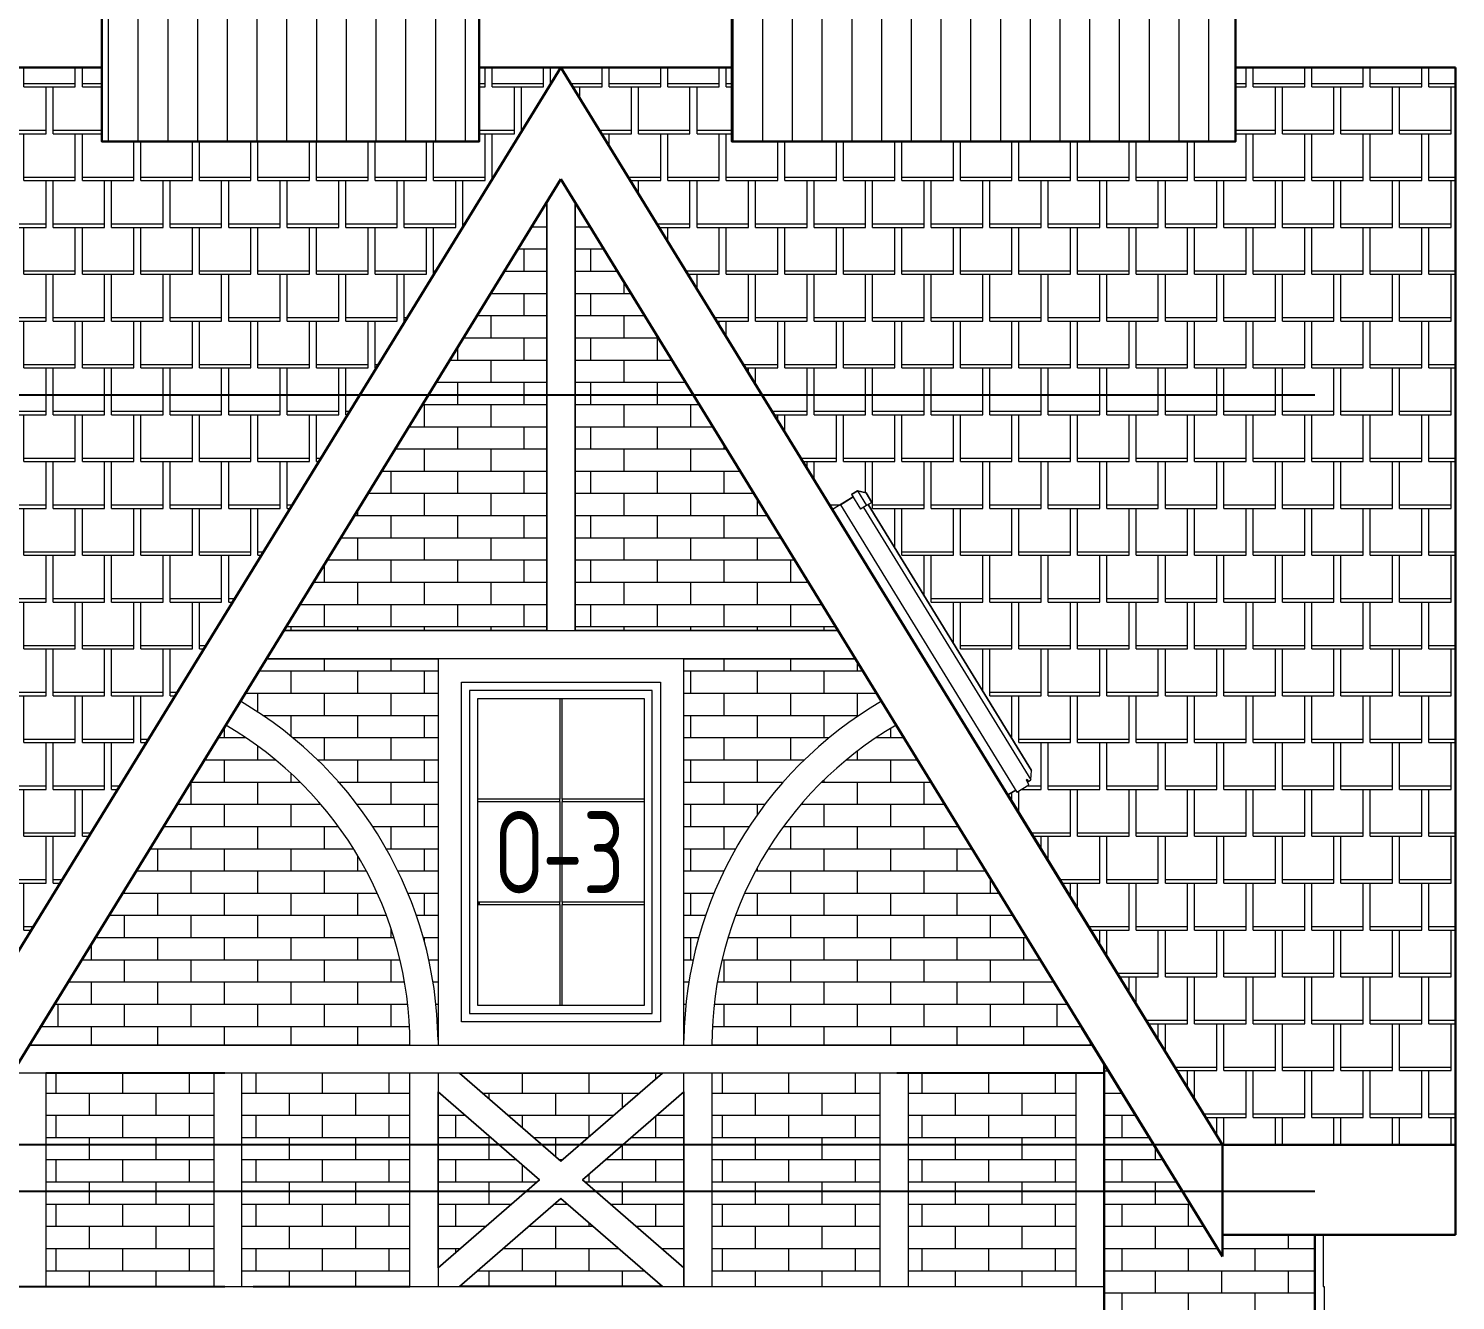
# Model space of a CAD drawing. Header units: millimetres. Extents: x -56498 to 234605, y -296269 to -29969.
# Drawn here: x 174410 to 180504, y -100182 to -94751 of the extents above; entities that cross this region are included whole.
import ezdxf
from ezdxf.enums import TextEntityAlignment as Align

# ---------------------------------------------------------------- set-up
doc = ezdxf.new("R2010")
doc.units = ezdxf.units.MM
doc.header["$LTSCALE"] = 100
for name, color, linetype, lineweight in [('0.3', 7, 'Continuous', 30), ('Примітки 0.09', 200, 'Continuous', 9), ('Тонкі 0.18', 142, 'Continuous', 18), ('Штрихування 0.09', 253, 'Continuous', 9)]:
    doc.layers.add(name, color=color, linetype=linetype, lineweight=lineweight)
doc.layers.add('ViewPorts', color=240, linetype='Continuous', plot=False)
doc.styles.add('SPDS', font='SPDS.shx', dxfattribs={"width": 0.9})
pattern_1 = [(0, (15, 0), (125, 200), [220, -30]), (0, (15, 15), (125, 200), [220, -30]), (90, (235, 0), (-125, 200), [200, -200]), (90, (265, 0), (-125, 200), [200, -200])]
pattern_2 = [(0, (8399.940824066987, 0), (0, 94.83851999999999), []), (90, (8399.940824066987, 0), (-142.24, 94.83851999999999), [94.83851999999999, -94.83851999999999])]
pattern_3 = [(0, (0, 0), (0, 94.83851999999999), []), (90, (0, 0), (-142.24, 94.83851999999999), [94.83851999999999, -94.83851999999999])]

msp = doc.modelspace()

# ---------------------------------------------------------------- hatches: boundary and pattern name
at = {"layer": 'Штрихування 0.09', "ltscale": 0.75}
h = msp.add_hatch(dxfattribs=at)
h.set_pattern_fill('ANSI31', scale=40, angle=45, style=0)
h.set_pattern_definition([(90, (0, 0), (-127, 2.131628207280301e-14), [])])
h.paths.add_polyline_path([(179564.1434023825, -94416.62050974219), (179524.1434023825, -94416.62050974219), (177414.1434023825, -94416.62050974219), (177414.1434023825, -95233.05856892999), (179564.1434023825, -95233.05856892999)])
h.paths.add_polyline_path([(176334.1135489141, -94416.62050974219), (176294.1135489141, -94416.62050974219), (174724.1135488867, -94416.62050974219), (174724.1135488867, -95233.05856893), (176334.1135489142, -95233.05856892998)])
h.paths.add_polyline_path([(172754.1284756208, -95609.58032676966), (172714.1284756208, -95609.58032676966), (172214.1284756208, -95609.58032676968), (172214.1284756208, -98426.2382363028), (172754.1284756207, -98426.23823630282)])
h.paths.add_polyline_path([(170244.1434023823, -94416.62050974219), (170204.1434023824, -94416.62050974219), (169444.1434023824, -94416.62050974219), (169444.1434023824, -95233.05856892999), (170244.1434023824, -95233.05856892999)])
h.paths.add_polyline_path([(167554.1434023824, -94416.62050974219), (167514.1434023825, -94416.62050974219), (165404.1434023825, -94416.62050974219), (165404.1434023825, -95233.05856892999), (167554.1434023825, -95233.05856892999)])
h = msp.add_hatch(dxfattribs=at)
h.set_pattern_fill('SQSHNGLE', color=256, scale=500, style=0, pattern_type=2)
h.set_pattern_definition(pattern_1)
h.paths.add_polyline_path([(176684.0988876543, -94916.62050974219), (176334.1135489142, -94916.62050974219), (176334.1135489142, -95233.05856893), (174724.1135488867, -95233.05856892998), (174724.1135488866, -94916.62050974219), (172484.1284756208, -94916.62050974219), (170244.1434023824, -94916.62050974219), (170244.1434023823, -95233.05856892999), (169444.1434023824, -95233.05856892999), (169444.1434023824, -94916.62050974219), (168284.1580635873, -94916.62050974219), (171109.1001976919, -99516.65099089465), (172484.1284756208, -99516.65099089466), (173859.1567535496, -99516.65099089465)])
h.paths.add_polyline_path([(172214.1284756208, -95609.58032676966), (172214.1284756208, -95409.58032676966), (172134.1284756208, -95409.58032676966), (172134.1284756208, -95349.58032676969), (172484.1284756208, -95128.56342684552), (172834.1284756207, -95349.58032676965), (172834.1284756208, -95409.58032676966), (172754.1284756208, -95409.58032676966), (172754.1284756208, -95609.58032676966), (172754.1284756207, -98426.23823630282), (172214.1284756208, -98426.23823630283)], flags=16)
h.paths.add_polyline_path([(172714.1284756208, -95409.58032676966), (172254.1284756207, -95409.58032676965), (172254.1284756207, -95609.58032676968), (172714.1284756207, -95609.58032676965)], flags=16)
h.paths.add_polyline_path([(172155.7720332708, -99095.55445645246), (173023.6977222472, -99095.55445645246), (173023.6977222472, -98741.77738952334), (172155.7720332708, -98741.77738952334)], flags=24)
h.paths.add_polyline_path([(173134.6321834488, -96087.83032676966), (174084.5861877433, -96087.83032676966), (174084.5861877433, -95750.33032676966), (173134.6321834488, -95750.33032676966)], flags=24)
h = msp.add_hatch(dxfattribs=at)
h.set_pattern_fill('SQSHNGLE', color=256, scale=500, style=0, pattern_type=2)
h.set_pattern_definition(pattern_1)
h.paths.add_polyline_path([(180504.114239258, -94916.62050974219), (179564.1434023825, -94916.62050974218), (179564.1434023825, -95233.05856892999), (177414.1434023825, -95233.05856892999), (177414.1434023825, -94916.62050974219), (176684.0988876543, -94916.62050974219), (177843.6247800873, -96804.65251648655), (177877.7001692975, -96783.73255745233), (177877.6909649814, -96783.71757026312), (177927.9648501721, -96752.84790404298), (177931.3823826651, -96750.73707514955), (177925.1134954938, -96740.5270503847), (177950.700651989, -96724.82959249955), (177987.8432985145, -96733.70630984104), (178012.3799559157, -96773.7528360034), (177996.2472912639, -96783.69505956813), (178693.5535824935, -97919.22455127671), (178691.1524417077, -97958.76833858703), (178676.181108943, -97967.9725452811), (178681.5478785664, -97979.92088819432), (178631.2739933708, -98010.7605401577), (178626.0214979025, -98002.27400819356), (178591.9553130083, -98023.21645798191), (179509.1160574079, -99516.65099089466), (180504.114239258, -99516.65099089466)])
h = msp.add_hatch(dxfattribs=at)
h.set_pattern_fill('AR-BRSTD', color=256, scale=1.4, style=0)
h.set_pattern_definition(pattern_2)
h.paths.add_polyline_path([(176744.0523716419, -95492.03889184973), (176744.0523716419, -97321.61812759821), (177867.7112235922, -97321.61812759821)])
h.paths.add_polyline_path([(176624.0703680175, -95492.07978308013), (175500.4866414357, -97321.61812759822), (176624.0703680175, -97321.61812759822)])
h = msp.add_hatch(dxfattribs=at)
h.set_pattern_fill('AR-BRSTD', color=256, scale=1.4, style=0)
h.set_pattern_definition(pattern_2)
edge = h.paths.add_edge_path()
edge.add_line((175315.3736042872, -97623.0288282591), (175426.8015438631, -97441.62264191695))
edge.add_line((175426.8015438631, -97441.62264191695), (176159.0744477825, -97441.62264191695))
edge.add_line((176159.0744477825, -97441.62264191695), (176159.0744477825, -99091.64907186675))
edge.add_line((176159.0744477825, -99091.64907186675), (176153.0403564345, -98946.14012446931))
edge.add_line((176153.0403564345, -98946.14012446931), (176143.8557146286, -98863.17330464655))
edge.add_line((176143.8557146286, -98863.17330464655), (176131.7658904374, -98787.0427736431))
edge.add_line((176131.7658904374, -98787.0427736431), (176116.9182353801, -98714.52131211487))
edge.add_line((176116.9182353801, -98714.52131211487), (176101.1977323639, -98651.09163031378))
edge.add_line((176101.1977323639, -98651.09163031378), (176064.8371916905, -98532.93870432899))
edge.add_line((176064.8371916905, -98532.93870432899), (176020.1293769918, -98418.07496357265))
edge.add_line((176020.1293769918, -98418.07496357265), (175969.1684593966, -98310.51686040255))
edge.add_line((175969.1684593966, -98310.51686040255), (175885.7015200687, -98166.87113134068))
edge.add_line((175885.7015200687, -98166.87113134068), (175791.5049916715, -98035.70188649253))
edge.add_line((175791.5049916715, -98035.70188649253), (175670.0163726996, -97898.37378677205))
edge.add_line((175670.0163726996, -97898.37378677205), (175585.0768504292, -97817.94285772952))
edge.add_line((175585.0768504292, -97817.94285772952), (175473.1432824289, -97727.18192507247))
edge.add_line((175473.1432824289, -97727.18192507247), (175385.9711200782, -97666.55672697442))
edge.add_line((175385.9711200782, -97666.55672697442), (175314.123001942, -97625.07519662772))
h = msp.add_hatch(dxfattribs=at)
h.set_pattern_fill('AR-BRSTD', color=256, scale=1.4, style=0)
h.set_pattern_definition(pattern_2)
h.paths.add_polyline_path([(178052.7894665543, -97623.09453492846), (177941.4008371827, -97441.62264191694), (177209.0482918776, -97441.62264191695), (177209.0482918777, -99070.73908329045, -0.2635699918408469)])
h = msp.add_hatch(dxfattribs=at)
h.set_pattern_fill('AR-BRSTD', color=256, scale=1.4, style=0)
h.set_pattern_definition(pattern_2)
h.paths.add_polyline_path([(175252.5430486615, -97725.35179689853), (174459.0667716701, -99017.36377881574), (174413.4457883187, -99091.6490718667), (176039.2777660276, -99091.64907186675, 0.2673412527901542)])
h = msp.add_hatch(dxfattribs=at)
h.set_pattern_fill('AR-BRSTD', color=256, scale=1.4, style=0)
h.set_pattern_definition(pattern_2)
h.paths.add_polyline_path([(178115.6547248543, -97725.35179793855, 0.0002330053053624746), (178114.3816771573, -97726.09147223271), (178026.2736843118, -97781.29792819162), (177946.0066884015, -97839.08209751756), (177857.5869574974, -97912.2975477084), (177787.0840846161, -97979.13351362587), (177723.5501581441, -98047.07423217806), (177662.1256784258, -98121.19957162581), (177591.1200952247, -98220.03806867739), (177539.6535548604, -98309.18073147786), (177475.8053858118, -98426.41411718389), (177422.4763960956, -98556.05319415718), (177374.6401222934, -98714.31547386543), (177347.8477090451, -98847.81262331229), (177333.0646422698, -98977.26431047762), (177328.9200092824, -99091.64907186675), (178954.7003147207, -99091.64907186673)])
at = {"layer": 'Штрихування 0.09'}
msp.add_hatch(color=256, dxfattribs=at).paths.add_polyline_path([(176339.0849710417, -98481.60924105807), (176339.0849710417, -98491.58898244788), (176329.1052296525, -98491.58898244788), (176329.1052296525, -98481.60924105807), (176339.0849710417, -98481.60924105807)], flags=0)
at = {"layer": 'Штрихування 0.09', "ltscale": 0.75}
h = msp.add_hatch(dxfattribs=at)
h.set_pattern_fill('AR-BRSTD', color=256, scale=1.4, style=0)
h.set_pattern_definition(pattern_3)
h.paths.add_polyline_path([(179904.1291854884, -99901.80898001393), (179509.1160574079, -99901.80898001391), (179509.1160574079, -99994.32793590424), (179004.1044417405, -99172.0143927013), (179004.1044417405, -100121.5883975341), (179004.1044417405, -100241.6454368071), (179029.0913130397, -100241.6454368071), (179029.0913130397, -101066.6248857398), (179904.1291854884, -101066.6248857398)])
h.paths.add_polyline_path([(179904.1291854884, -101066.6248857398), (179029.0913130397, -101066.6248857397), (179029.0913130397, -101826.6234621657), (179824.1554428911, -101826.6234621657), (179884.1089268776, -101826.6234621657), (179884.1089268776, -101866.6174633742), (179874.1291854884, -101866.6174633742), (179874.1291854885, -102716.5950440279), (179904.1291854884, -102716.5950440279)])
h.paths.add_polyline_path([(179740.3406223484, -102042.3509546103), (179472.6134247686, -102321.6336422201), (179740.3406223484, -102600.8412941809)], flags=17)
h.paths.add_polyline_path([(179686.9152398718, -101986.5994669976), (179151.3858090626, -101986.5994669976), (179419.1130066424, -102265.8821546076)], flags=17)
h.paths.add_polyline_path([(179740.3406223484, -101866.6174633741), (179097.9604265855, -101866.6174633741), (179097.9604265855, -101946.6054657892), (179740.3406223483, -101946.6054657891)], flags=16)
h.paths.add_polyline_path([(179365.6876241652, -102321.63364222), (179097.9604265855, -102042.3509546103), (179097.9604265855, -102600.8412941809)], flags=17)
h.paths.add_polyline_path([(179419.1130066424, -102377.3851298328), (179151.3858090626, -102656.5927817933), (179686.9152398718, -102656.5927817933)], flags=17)
h.paths.add_polyline_path([(179904.1291854883, -102966.5913074697), (179004.1044417405, -102966.5913074697), (179004.1044417405, -103441.6157473427), (179029.0913130397, -103441.6157473427), (179029.0913130397, -104241.5860578753), (179904.1291854884, -104241.5860578753)])
h.paths.add_polyline_path([(179904.1291854884, -104241.5860578753), (179029.0913130397, -104241.5860578753), (179029.0913130397, -105091.5746452072), (179029.0913130397, -105091.6496808574), (179004.1044417405, -105091.6496808574), (179004.1044417405, -105946.591611965), (179904.1291854884, -105946.591611965)])
h = msp.add_hatch(dxfattribs=at)
h.set_pattern_fill('AR-BRSTD', color=256, scale=1.4, style=0)
h.set_pattern_definition(pattern_3)
h.paths.add_polyline_path([(178884.1224381173, -99211.6310754905), (178166.6048864457, -99211.6310754905), (178166.6048864457, -100121.588397534), (178884.1224381173, -100121.588397534)])
h.paths.add_polyline_path([(178046.622882822, -99211.63107549053), (177329.1053311504, -99211.63107549051), (177329.1053311504, -100121.588397534), (178046.6228828219, -100121.588397534)])
h.paths.add_polyline_path([(177209.123327526, -99291.01879271018), (176775.7174157491, -99666.64725433647), (177209.123327526, -100042.2006803147)])
h.paths.add_polyline_path([(176684.0988876542, -99746.03497155609), (176250.7680115257, -100121.588397534), (177117.5047994312, -100121.588397534)])
h.paths.add_polyline_path([(176159.1494834308, -99291.01879271015), (176159.1494834309, -100042.2006803147), (176592.4803595582, -99666.64725433645)])
h.paths.add_polyline_path([(177117.5047994312, -99211.63107549051), (176250.7680115257, -99211.6310754905), (176684.0988876543, -99587.18450146785)])
h.paths.add_polyline_path([(176039.0924441575, -99211.63107549048), (175321.5748924865, -99211.63107549047), (175321.5748924866, -100121.588397534), (176039.0924441575, -100121.588397534)])
h.paths.add_polyline_path([(175201.5928888628, -99211.63107549051), (174484.0864453636, -99211.63107549048), (174484.0864453636, -100121.588397534), (175201.5928888628, -100121.588397534)])

# ---------------------------------------------------------------- linework, layer by layer
for p, q in [((177843.6247800873, -96804.65251648655), (176684.0988876543, -94916.62050974219)), ((175500.4865517163, -97321.61812759821), (176624.1454036666, -95492.03889184976)), ((176744.127407291, -95492.03889184976), (177867.7112235904, -97321.61812759821)), ((175315.4486399356, -97623.0288282591), (175426.8015438626, -97441.6151383524)), ((174459.1418073185, -99017.36377881574), (175252.568765617, -97725.30992215541)), ((178115.629009691, -97725.30992215541), (178909.1310036384, -99017.36377881574)), ((179004.1044417405, -99172.01439270136), (179004.1044417405, -100121.5883975341)), ((175249.1171257377, -99211.63107549051), (174484.0864453636, -99211.63107549054)), ((178884.1224381173, -99211.63107549054), (178119.0806495702, -99211.63107549051)), ((179004.1044417405, -99211.63107549054), (178884.1224381173, -99211.63107549054)), ((174364.1044417405, -100121.5883975341), (175249.1171257377, -100121.5883975341)), ((174459.1418073185, -100121.5883975341), (175179.1431242781, -100121.5883975341)), ((175369.0991293621, -100121.5883975341), (176039.0924441575, -100121.5883975341)), ((177117.5047994312, -100121.5883975341), (176250.7680115257, -100121.5883975341))]:
    msp.add_line(p, q)
at = {"layer": '0.3'}
for p, q in [((172484.1284756208, -94916.62050974219), (174724.1135488867, -94916.62050974219)), ((176684.0988876543, -94916.62050974219), (173859.1567535496, -99516.65099089466)), ((176684.0988876543, -94916.62050974219), (173859.1567535496, -99516.65099089466)), ((176334.1135489142, -94916.62050974219), (177414.1434023825, -94916.62050974219)), ((179509.1160574079, -99516.65099089466), (176684.0988876543, -94916.62050974219)), ((179564.1434023825, -94916.62050974219), (180504.114239258, -94916.62050974219)), ((180504.114239258, -94916.62050974219), (180504.114239258, -99516.65099089466)), ((180504.114239258, -94916.62050974219), (180504.114239258, -99516.65099089466)), ((173987.0175003756, -99786.10400841381), (176684.0988876543, -95394.33497257625)), ((176684.0988876543, -95394.33497257625), (179509.1160574079, -99994.32793590428)), ((179509.1160574079, -99516.65099089466), (178591.9553130083, -98023.21645798192)), ((178909.1310036384, -99017.36377881574), (179509.1160574079, -99994.32793590428)), ((179004.1044417405, -100241.6454368071), (179004.1044417405, -99172.01439270134)), ((180504.114239258, -99516.65099089466), (179509.1160574079, -99516.65099089466)), ((179509.1160574079, -99516.65099089466), (179509.1160574079, -99994.32793590428)), ((180504.114239258, -99516.65099089466), (179509.1160574079, -99516.65099089466)), ((180504.114239258, -99901.80898001393), (180504.114239258, -99516.65099089466)), ((179509.1160574079, -99994.32793590428), (179509.1160574079, -99901.80898001393)), ((179509.1160574079, -99901.80898001393), (179809.1085842921, -99901.80898001393)), ((179509.1160574079, -99901.80898001393), (180504.114239258, -99901.80898001393)), ((179904.1291854884, -99901.80898001393), (179904.1291854884, -104866.6177678692)), ((179904.1291854884, -99901.80898001393), (179904.1291854884, -106516.5766657339)), ((179004.1044417405, -100121.5883975341), (179004.1044417405, -100241.6454368071))]:
    msp.add_line(p, q, dxfattribs=at)
for points in [[(176334.1135489142, -94416.62050974219), (174724.1135488867, -94416.62050974219), (174724.1135488867, -95233.05856892999), (176334.1135489142, -95233.05856892999)], [(177414.1434023825, -94416.62050974219), (179564.1434023825, -94416.62050974219), (179564.1434023825, -95233.05856892999), (177414.1434023825, -95233.05856892999)]]:
    msp.add_lwpolyline(points, close=True, dxfattribs=at)
at = {"layer": 'ViewPorts'}
for p, q in [((179904.1291854908, -96316.59161196735), (165039.1408944562, -96316.5916119617)), ((179904.1291854896, -99516.59161196719), (165039.140894455, -99516.59161196154)), ((179904.1291854896, -99716.59161196719), (165039.140894455, -99716.59161196154))]:
    msp.add_line(p, q, dxfattribs=at)
at = {"layer": 'Тонкі 0.18'}
for p, q in [((176624.1454036666, -95492.03889184976), (176624.1454036666, -97321.61812759821)), ((176624.1454036666, -97321.61812759821), (176624.1454036666, -95492.03889184976)), ((176744.127407291, -97321.61812759821), (176744.127407291, -95492.03889184976)), ((176744.127407291, -95492.03889184976), (176744.127407291, -97321.61812759821)), ((176624.1454036666, -97321.61812759821), (175500.4865517163, -97321.61812759821)), ((175500.4865517163, -97321.61812759821), (177867.7112235904, -97321.61812759821)), ((177867.7112235904, -97321.61812759821), (176744.127407291, -97321.61812759821)), ((175426.8015438626, -97441.6151383524), (176159.1494834308, -97441.6151383524)), ((177941.3962314454, -97441.62264191695), (175426.8015438626, -97441.62264191695)), ((176159.1494834308, -97441.6151383524), (176159.1494834308, -99091.64907186675)), ((176159.1494834308, -97441.62264191695), (176159.1494834308, -99091.64907186675)), ((177209.1233275261, -99091.64907186673), (177209.123327526, -97441.6151383524)), ((177209.123327526, -97441.6151383524), (177941.3962314454, -97441.6151383524)), ((177209.123327526, -99091.64907186675), (177209.123327526, -97441.62264191695)), ((177941.3962314454, -97441.6151383524), (178052.8241710213, -97623.0288282591)), ((176259.096968626, -98991.62655102166), (176259.096968626, -97541.61514850154)), ((176259.096968626, -97541.61514850154), (177109.1008066819, -97541.61514850154)), ((177109.1008066819, -97541.61514850154), (177109.1008066819, -98991.62655102166)), ((177109.1008066819, -98991.62655102166), (176259.096968626, -98991.62655102166)), ((176039.0924441575, -99091.64907186675), (174413.4974605877, -99091.64907186675)), ((174413.4974605878, -99091.64907186675), (178954.7492768477, -99091.64907186675)), ((178954.7492768477, -99091.64907186672), (177329.1053311504, -99091.64907186675)), ((178884.1224381173, -99211.63107549051), (174364.1044417405, -99211.63107549048)), ((174484.0864453636, -99211.63107549051), (174484.0864453636, -100121.5883975341)), ((174484.0864453636, -99211.63107549051), (174484.0864453636, -100121.5883975341)), ((175201.5928888628, -99211.63107549054), (175201.5928888628, -100121.5883975341)), ((175201.5928888628, -99211.63107549054), (175201.5928888628, -100121.5883975341)), ((175321.5748924865, -100121.5883975341), (175321.5748924865, -99211.63107549054)), ((175321.5748924865, -100121.5883975341), (175321.5748924865, -99211.63107549054)), ((176039.0924441575, -99211.63107549051), (175369.0991293621, -99211.63107549051)), ((176039.0924441575, -100121.5883975341), (176039.0924441575, -99211.63107549051)), ((176039.0924441575, -100121.5883975341), (176039.0924441575, -99211.63107549051)), ((176159.1494834308, -99211.63107549051), (176159.1494834308, -99291.01879271017)), ((176684.0988876543, -99587.18450146787), (176250.7680115257, -99211.63107549051)), ((176250.7680115257, -99211.63107549051), (177117.5047994312, -99211.63107549051)), ((176250.7680115257, -99211.63107549051), (176684.0988876543, -99587.18450146787)), ((177117.5047994312, -99211.63107549051), (176684.0988876543, -99587.18450146787)), ((176684.0988876543, -99587.18450146787), (177117.5047994312, -99211.63107549051)), ((177209.123327526, -100121.588397534), (177209.123327526, -99211.63107549051)), ((177999.0986459465, -99211.63107549051), (177329.1053311504, -99211.63107549051)), ((177329.1053311504, -99211.63107549051), (177329.1053311504, -100121.5883975341)), ((177329.1053311504, -99211.63107549051), (177329.1053311504, -100121.5883975341)), ((178046.622882822, -100121.5883975341), (178046.622882822, -99211.63107549054)), ((178046.622882822, -100121.5883975341), (178046.622882822, -99211.63107549054)), ((178166.6048864457, -99211.63107549054), (178166.6048864457, -100121.5883975341)), ((178166.6048864457, -99211.63107549054), (178166.6048864457, -100121.5883975341)), ((178884.1224381173, -100121.5883975341), (178884.1224381173, -99211.63107549054)), ((178884.1224381173, -100121.5883975341), (178884.1224381173, -99211.63107549054)), ((176159.1494834308, -99291.01879271017), (176592.4803595582, -99666.64725433647)), ((176159.1494834308, -100042.2006803147), (176159.1494834308, -99291.01879271017)), ((176592.4803595582, -99666.64725433647), (176159.1494834308, -99291.01879271017)), ((176159.1494834308, -99291.01879271017), (176159.1494834308, -100121.5883975341)), ((176775.7174157491, -99666.64725433647), (177209.123327526, -99291.01879271017)), ((177209.123327526, -99291.01879271017), (176775.7174157491, -99666.64725433647)), ((177209.123327526, -99291.01879271017), (177209.1233275261, -100121.588397534)), ((176592.4803595582, -99666.64725433647), (176159.1494834308, -100042.2006803147)), ((176159.1494834308, -100042.2006803147), (176592.4803595582, -99666.64725433647)), ((177209.123327526, -100042.2006803147), (176775.7174157491, -99666.64725433647)), ((176775.7174157491, -99666.64725433647), (177209.123327526, -100042.2006803147)), ((176250.7680115257, -100121.5883975341), (176684.0988876543, -99746.03497155609)), ((176684.0988876543, -99746.03497155609), (176250.7680115257, -100121.5883975341)), ((176684.0988876543, -99746.03497155609), (177117.5047994312, -100121.5883975341)), ((177117.5047994312, -100121.5883975341), (176684.0988876543, -99746.03497155609)), ((174364.1044417405, -100121.588397534), (179004.1044417405, -100121.5883975341)), ((177329.1053311504, -100121.5883975341), (177999.0986459465, -100121.5883975341)), ((178119.0806495702, -100121.5883975341), (178884.1224381173, -100121.5883975341))]:
    msp.add_line(p, q, dxfattribs=at)
at = {"layer": 'Тонкі 0.18', "ltscale": 0.75}
for centre, radius, start, end in [((174459.5557415273, -99091.6214650723), 1699.722024740092, 0.7039400714324772, 59.76764320793485), ((178908.6420337798, -99091.6214650736), 1699.722024740092, 120.2323567924101, 179.2960599285505), ((174459.5557415273, -99091.6214650723), 1579.722024740092, 359.998998714468, 59.86898269762832), ((178908.6420337798, -99091.6214650736), 1579.722024740092, 120.1310173022555, 180.0010012854987)]:
    msp.add_arc(centre, radius, start, end, dxfattribs=at)
at = {"layer": 'Штрихування 0.09'}
for p, q in [((177931.416490055, -96750.75440941758), (177843.6247800873, -96804.65251648655)), ((177877.6909649814, -96783.71757026309), (177927.964850177, -96752.84790403985)), ((177950.700651989, -96724.82959249955), (177925.1134954938, -96740.52705038468)), ((177925.1134954938, -96740.52705038468), (177950.700651989, -96724.82959249955)), ((177925.1134954938, -96740.52705038468), (177931.416490055, -96750.75440941758)), ((177925.1134954938, -96740.52705038468), (177963.8318906598, -96803.5870102627)), ((177927.964850177, -96752.84790403985), (177930.5160622613, -96751.2721553991)), ((177930.5160622613, -96751.2721553991), (177931.416490055, -96750.75440941758)), ((177987.8432985145, -96733.70630984103), (177950.700651989, -96724.82959249955)), ((177950.700651989, -96724.82959249955), (177989.4190471544, -96787.88204881265)), ((177950.700651989, -96724.82959249955), (177987.8432985145, -96733.70630984103)), ((178012.3799559157, -96773.75283600342), (177987.8432985145, -96733.70630984103)), ((177987.8432985145, -96733.70630984103), (178012.3799559157, -96773.75283600342)), ((177877.6909649814, -96783.71757026309), (178631.2739933708, -98010.76054015769)), ((177989.4190471544, -96787.88204881265), (177963.8318906598, -96803.5870102627)), ((177976.8130580307, -96795.60321715155), (178691.1524417077, -97958.76833858703)), ((178012.3799559157, -96773.75283600342), (177989.4190471544, -96787.88204881265)), ((177996.2472912639, -96783.69505956811), (178012.3799559157, -96773.75283600342)), ((178693.5535824935, -97919.22455127673), (177996.2472912639, -96783.69505956811)), ((177996.2472912639, -96783.69505956811), (178693.5535824935, -97919.22455127673)), ((176294.138616964, -97576.61927901449), (176294.138616964, -98956.58490268393)), ((177074.1341939935, -97576.61927901449), (176294.138616964, -97576.61927901449)), ((176329.1052296525, -98921.61828999552), (176329.1052296525, -97611.61590596281)), ((176329.1052296525, -97611.61590596281), (177039.0925456561, -97611.61590596281)), ((176679.1465347842, -97611.61590596281), (176679.1465347842, -98041.60019212104)), ((176689.1262761733, -98041.60019212104), (176689.1262761733, -97611.61590596281)), ((177039.0925456561, -97611.61590596281), (177039.0925456561, -98921.61828999552)), ((177074.1341939935, -98956.58490268393), (177074.1341939935, -97576.61927901449)), ((178691.1524417077, -97958.76833858703), (178693.5535824935, -97919.22455127673)), ((178691.1524417077, -97958.76833858703), (178693.5535824935, -97919.22455127673)), ((178631.2739933708, -98010.76054015769), (178681.5478785664, -97979.92088819433)), ((178631.2739933708, -98010.76054015769), (178681.5478785664, -97979.92088819433)), ((178671.8682797749, -97958.3706496448), (178675.0197770558, -97956.41972275615)), ((178671.8682797749, -97958.3706496448), (178675.0197770558, -97956.41972275615)), ((178681.5478785664, -97979.92088819433), (178671.8682797749, -97958.3706496448)), ((178681.5478785664, -97979.92088819433), (178671.8682797749, -97958.3706496448)), ((178675.0197770558, -97956.41972275615), (178680.4973794729, -97965.31895079293)), ((178680.4973794729, -97965.31895079293), (178691.1524417077, -97958.76833858703)), ((178680.4973794729, -97965.31895079293), (178691.1524417077, -97958.76833858703)), ((176679.1465347842, -98041.60019212104), (176329.1052296525, -98041.60019212104)), ((176679.1465347842, -98051.6549691604), (176679.1465347842, -98041.60019212104)), ((177039.0925456561, -98041.60019212104), (176689.1262761733, -98041.60019212104)), ((176689.1262761733, -98041.60019212104), (176689.1262761733, -98051.6549691604)), ((178591.9553130083, -98023.21645798192), (178626.0214979025, -98002.27400819356)), ((178626.0214979025, -98002.27400819356), (178591.9553130083, -98023.21645798192)), ((178626.0214979025, -98002.27400819356), (178631.2739933708, -98010.76054015769)), ((176329.1052296525, -98051.6549691604), (176679.1465347842, -98051.6549691604)), ((176679.1465347842, -98051.6549691604), (176679.1465347842, -98481.60924105813)), ((176689.1262761733, -98481.60924105813), (176689.1262761733, -98051.6549691604)), ((176689.1262761733, -98051.6549691604), (177039.0925456561, -98051.6549691604)), ((176679.1465347842, -98481.60924105813), (176329.1052296525, -98481.60924105813)), ((176329.1052296525, -98491.58898244791), (176679.1465347842, -98491.58898244791)), ((176679.1465347842, -98491.58898244791), (176679.1465347842, -98481.60924105813)), ((176679.1465347842, -98491.58898244791), (176679.1465347842, -98921.61828999552)), ((177039.0925456561, -98481.60924105813), (176689.1262761733, -98481.60924105813)), ((176689.1262761733, -98481.60924105813), (176689.1262761733, -98491.58898244791)), ((176689.1262761733, -98921.61828999552), (176689.1262761733, -98491.58898244791)), ((176689.1262761733, -98491.58898244791), (177039.0925456561, -98491.58898244791)), ((176294.138616964, -98956.58490268393), (177074.1341939935, -98956.58490268393)), ((177039.0925456561, -98921.61828999552), (176329.1052296525, -98921.61828999552)), ((179939.170833827, -99901.80898001393), (179939.170833827, -100121.5883975341)), ((179939.170833827, -100121.5883975341), (179944.1231866971, -100121.5883975341)), ((179944.1231866971, -100121.5883975341), (179944.1231866971, -100241.6454368071))]:
    msp.add_line(p, q, dxfattribs=at)

# ---------------------------------------------------------------- texts
at = {"layer": 'Примітки 0.09', "style": 'SPDS', "width": 0.9}
msp.add_text('О-3', height=350, dxfattribs=at).set_placement((176681.3831334602, -98443.0879978109), align=Align.CENTER)

doc.saveas('drawing.dxf')
